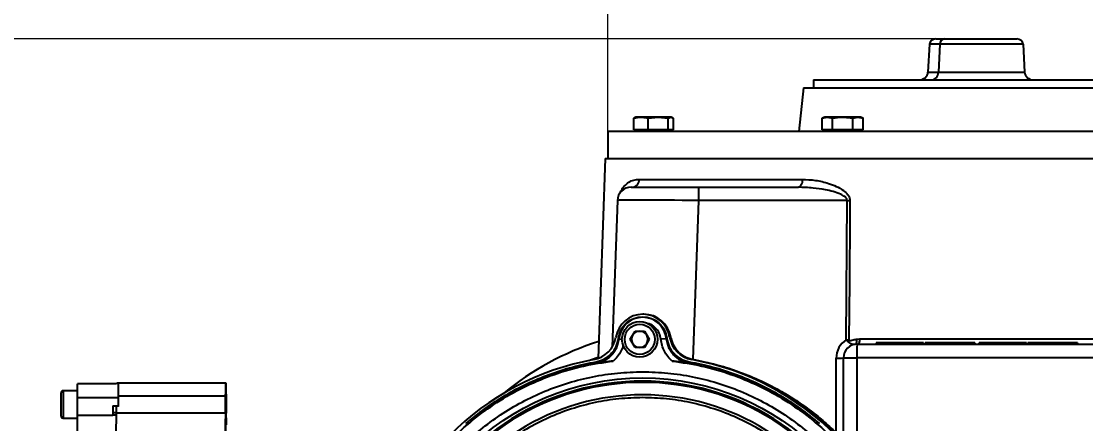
# Model space of a CAD drawing. Header units: millimetres. Extents: x 1846 to 4892, y 508 to 2661.
# Drawn here: x 2415.1 to 2805.2, y 2291.2 to 2438.6 of the extents above; entities that cross this region are included whole.
import ezdxf

# ---------------------------------------------------------------- set-up
doc = ezdxf.new("R2010")
doc.units = ezdxf.units.MM
doc.layers.add('AM_5', color=3, linetype='Continuous', lineweight=25)
doc.styles.add('SLDTEXTSTYLE1', font='txt.shx', dxfattribs={"width": 0.7, "bigfont": 'gbcbig.shx'})
doc.dimstyles.new('SLDDIMSTYLE12$0', dxfattribs={"dimtxt": 12, "dimasz": 10, "dimexe": 0, "dimexo": 0.0625, "dimgap": 0.875, "dimtad": 1, "dimdec": 1, "dimlfac": 1.8, "dimrnd": 1e-09, "dimzin": 12, "dimdsep": 46, "dimtxsty": 'SLDTEXTSTYLE1', "dimcen": 0.09, "dimdle": 8.16, "dimclrd": 3, "dimclre": 3, "dimadec": 0, "dimazin": 3, "dimtfac": 1, "dimtdec": 1, "dimtofl": 0, "dimtmove": 0, "dimatfit": 3, "dimfxl": 0, "dimfrac": 2, "dimtolj": 1, "dimlwd": 5, "dimlwe": 5, "dimarcsym": 0})

# ---------------------------------------------------------------- blocks, each defined once
blk = doc.blocks.new('*D63')
at = {"layer": 'AM_5', "color": 3, "lineweight": 5, "transparency": 16777216}
blk.add_line((2630.07, 2388.35), (2630.07, 2449.85), dxfattribs=at)
at = {"layer": 'AM_5', "color": 3, "linetype": 'Continuous', "lineweight": 5, "transparency": 16777216}
for p, q in [((2640.07, 2449.85), (2890.07, 2449.85)), ((2900.07, 2388.35), (2900.07, 2449.85))]:
    blk.add_line(p, q, dxfattribs=at)
at = {"layer": 'AM_5', "color": 3, "transparency": 16777216}
for points in [[(2640.07, 2451.51), (2640.07, 2448.18), (2630.07, 2449.85)], [(2890.07, 2451.51), (2890.07, 2448.18), (2900.07, 2449.85)]]:
    blk.add_solid(points, dxfattribs=at)
at = {"layer": 'Defpoints', "color": 0, "transparency": 16777216}
for p in [(2900.07, 2449.85), (2630.07, 2388.29), (2900.07, 2388.29)]:
    blk.add_point(p, dxfattribs=at)
at = {"layer": 'AM_5', "color": 0, "transparency": 16777216, "insert": (2765.07, 2464.44), "char_height": 12, "attachment_point": 5, "style": 'SLDTEXTSTYLE1'}
blk.add_mtext('\\A1;{\\H2.28571x;%%C270}', dxfattribs=at)
blk = doc.blocks.new('*D64')
at = {"layer": 'AM_5', "color": 3, "lineweight": 5, "transparency": 16777216}
blk.add_line((2751.09, 2432.11), (2356.69, 2432.11), dxfattribs=at)
at = {"layer": 'AM_5', "color": 3, "linetype": 'Continuous', "lineweight": 5, "transparency": 16777216}
for p, q in [((2356.69, 2422.11), (2356.69, 2108.32)), ((2762.77, 2098.32), (2356.69, 2098.32))]:
    blk.add_line(p, q, dxfattribs=at)
at = {"layer": 'AM_5', "color": 3, "transparency": 16777216}
for points in [[(2355.03, 2422.11), (2358.36, 2422.11), (2356.69, 2432.11)], [(2355.03, 2108.32), (2358.36, 2108.32), (2356.69, 2098.32)]]:
    blk.add_solid(points, dxfattribs=at)
at = {"layer": 'Defpoints', "color": 0, "transparency": 16777216}
for p in [(2751.15, 2432.11), (2356.69, 2098.32), (2762.83, 2098.32)]:
    blk.add_point(p, dxfattribs=at)
at = {"layer": 'AM_5', "color": 0, "transparency": 16777216, "insert": (2342.1, 2265.22), "char_height": 12, "attachment_point": 5, "rotation": 90, "style": 'SLDTEXTSTYLE1'}
blk.add_mtext('\\A1;{\\H2.28571x;335}', dxfattribs=at)

msp = doc.modelspace()

# ---------------------------------------------------------------- linework, layer by layer
at = {"color": 7, "linetype": 'Continuous', "lineweight": 25}
for p, q in [((2747.956, 2430.18), (2747.357, 2419.918)), ((2751.649, 2430.18), (2747.956, 2430.18)), ((2750.179, 2432.075), (2753.392, 2432.075)), ((2751.649, 2430.18), (2751.18, 2419.918)), ((2782.179, 2430.18), (2751.649, 2430.18)), ((2753.392, 2432.075), (2779.956, 2432.075)), ((2782.179, 2430.18), (2782.778, 2419.918)), ((2747.357, 2419.918), (2751.18, 2419.918)), ((2751.18, 2419.918), (2782.778, 2419.918)), ((2705.39, 2417.075), (2705.39, 2414.157)), ((2705.39, 2417.075), (2705.822, 2417.075)), ((2705.822, 2417.075), (2824.745, 2417.075)), ((2701.749, 2414.157), (2700.068, 2398.157)), ((2701.749, 2414.157), (2765.068, 2414.157)), ((2765.068, 2414.157), (2828.386, 2414.157)), ((2640.082, 2403.287), (2639.561, 2403.091)), ((2639.561, 2398.757), (2639.561, 2403.091)), ((2640.311, 2403.457), (2640.054, 2403.364)), ((2642.215, 2403.457), (2640.311, 2403.457)), ((2648.493, 2403.457), (2642.215, 2403.457)), ((2644.868, 2403.091), (2648.493, 2403.457)), ((2644.868, 2398.757), (2644.868, 2403.091)), ((2648.493, 2403.457), (2652.118, 2403.091)), ((2653.089, 2403.457), (2648.493, 2403.457)), ((2652.118, 2403.091), (2653.089, 2403.457)), ((2652.118, 2398.757), (2652.118, 2403.091)), ((2653.089, 2403.457), (2654.061, 2403.091)), ((2653.311, 2403.457), (2653.089, 2403.457)), ((2653.568, 2403.364), (2653.311, 2403.457)), ((2654.061, 2398.757), (2654.061, 2403.091)), ((2709.584, 2403.457), (2708.578, 2403.091)), ((2708.578, 2403.091), (2710.455, 2403.457)), ((2708.578, 2398.757), (2708.578, 2403.091)), ((2710.455, 2403.457), (2709.584, 2403.457)), ((2710.455, 2403.457), (2712.331, 2403.091)), ((2716.084, 2403.457), (2710.455, 2403.457)), ((2712.331, 2398.757), (2712.331, 2403.091)), ((2721.713, 2403.457), (2716.084, 2403.457)), ((2719.837, 2403.091), (2721.713, 2403.457)), ((2719.837, 2398.757), (2719.837, 2403.091)), ((2721.713, 2403.457), (2723.59, 2403.091)), ((2722.584, 2403.457), (2721.713, 2403.457)), ((2723.59, 2403.091), (2722.584, 2403.457)), ((2723.59, 2398.757), (2723.59, 2403.091)), ((2644.868, 2398.757), (2639.561, 2398.757)), ((2640.476, 2398.757), (2641.076, 2398.157)), ((2652.118, 2398.757), (2644.868, 2398.757)), ((2654.061, 2398.757), (2652.118, 2398.757)), ((2652.546, 2398.157), (2653.146, 2398.757)), ((2712.331, 2398.757), (2708.578, 2398.757)), ((2709.749, 2398.757), (2710.349, 2398.157)), ((2719.837, 2398.757), (2712.331, 2398.757)), ((2723.59, 2398.757), (2719.837, 2398.757)), ((2721.819, 2398.157), (2722.419, 2398.757)), ((2630.068, 2398.157), (2630.068, 2388.287)), ((2900.068, 2398.157), (2630.068, 2398.157)), ((2629.084, 2388.287), (2626.528, 2315.099)), ((2629.084, 2388.287), (2815.314, 2388.287)), ((2641.634, 2380.682), (2701.335, 2380.682)), ((2638.56, 2377.787), (2663.313, 2377.787)), ((2663.313, 2377.787), (2699.932, 2377.787)), ((2633.563, 2372.963), (2631.672, 2319.3)), ((2663.267, 2372.962), (2661.214, 2314.718)), ((2717.739, 2372.962), (2663.267, 2372.962)), ((2717.42, 2321.954), (2717.739, 2372.962)), ((2643.268, 2331.267), (2642.852, 2331.267)), ((2638.273, 2322.092), (2640.005, 2325.092)), ((2640.005, 2325.092), (2643.469, 2325.092)), ((2643.469, 2325.092), (2645.202, 2322.092)), ((2633.985, 2322.533), (2634.134, 2322.283)), ((2634.134, 2322.283), (2635.238, 2322.179)), ((2640.005, 2319.092), (2638.273, 2322.092)), ((2645.202, 2322.092), (2643.469, 2319.092)), ((2651.488, 2322.283), (2649.497, 2322.095)), ((2651.637, 2322.533), (2651.488, 2322.283)), ((2653.117, 2322.895), (2652.701, 2322.895)), ((2721.064, 2322.125), (2722.303, 2322.24)), ((2722.303, 2322.24), (2807.79, 2322.24)), ((2728.315, 2320.809), (2728.315, 2320.309)), ((2735.865, 2320.809), (2728.315, 2320.809)), ((2735.865, 2320.809), (2735.865, 2320.309)), ((2735.89, 2320.809), (2735.865, 2320.809)), ((2735.89, 2320.809), (2735.89, 2320.309)), ((2736.277, 2320.809), (2735.89, 2320.809)), ((2736.277, 2320.809), (2736.277, 2320.309)), ((2740.76, 2320.809), (2736.277, 2320.809)), ((2740.76, 2320.809), (2740.76, 2320.309)), ((2745.651, 2320.809), (2740.76, 2320.809)), ((2745.651, 2320.809), (2745.651, 2320.309)), ((2745.676, 2320.809), (2745.651, 2320.809)), ((2745.676, 2320.809), (2745.676, 2320.309)), ((2746.297, 2320.809), (2746.297, 2320.309)), ((2752.574, 2320.809), (2746.297, 2320.809)), ((2752.574, 2320.809), (2752.574, 2320.309)), ((2752.598, 2320.809), (2752.574, 2320.809)), ((2752.598, 2320.809), (2752.598, 2320.309)), ((2757.357, 2320.809), (2752.598, 2320.809)), ((2757.357, 2320.809), (2757.357, 2320.309)), ((2764.484, 2320.809), (2757.357, 2320.809)), ((2764.484, 2320.809), (2764.484, 2320.309)), ((2764.509, 2320.809), (2764.484, 2320.809)), ((2764.509, 2320.809), (2764.509, 2320.309)), ((2766.039, 2320.809), (2766.039, 2320.309)), ((2774.4, 2320.809), (2774.4, 2320.309)), ((2778.817, 2320.809), (2778.817, 2320.309)), ((2779.392, 2320.809), (2779.392, 2320.309)), ((2781.064, 2320.809), (2781.064, 2320.309)), ((2781.186, 2320.809), (2781.064, 2320.809)), ((2781.186, 2320.809), (2781.186, 2320.309)), ((2782.08, 2320.809), (2782.08, 2320.309)), ((2783.477, 2320.809), (2782.08, 2320.809)), ((2783.477, 2320.809), (2783.477, 2320.309)), ((2783.502, 2320.809), (2783.477, 2320.809)), ((2783.502, 2320.809), (2783.502, 2320.309)), ((2783.963, 2320.809), (2783.963, 2320.309)), ((2790.239, 2320.809), (2783.963, 2320.809)), ((2790.239, 2320.809), (2790.239, 2320.309)), ((2790.264, 2320.809), (2790.239, 2320.809)), ((2790.264, 2320.809), (2790.264, 2320.309)), ((2795.023, 2320.809), (2790.264, 2320.809)), ((2795.023, 2320.809), (2795.023, 2320.309)), ((2802.15, 2320.809), (2795.023, 2320.809)), ((2802.15, 2320.809), (2802.15, 2320.309)), ((2802.174, 2320.809), (2802.15, 2320.809)), ((2802.174, 2320.809), (2802.174, 2320.309)), ((2643.469, 2319.092), (2640.005, 2319.092)), ((2721.368, 2320.309), (2808.084, 2320.309)), ((2625.783, 2313.882), (2625.902, 2313.366)), ((2659.839, 2313.882), (2659.72, 2313.366)), ((2660.646, 2314.812), (2661.214, 2314.718)), ((2661.194, 2314.667), (2660.777, 2314.667)), ((2661.214, 2314.718), (2663.638, 2314.188)), ((2713.705, 2287.924), (2713.714, 2315.205)), ((2716.368, 2315.309), (2721.322, 2315.309)), ((2716.368, 2287.479), (2716.368, 2315.309)), ((2808.037, 2315.309), (2721.322, 2315.309)), ((2721.322, 2315.309), (2721.322, 2279.585)), ((2450.068, 2305.842), (2435.689, 2305.842)), ((2435.689, 2300.817), (2435.689, 2305.842)), ((2450.066, 2305.797), (2450.081, 2305.987)), ((2490.079, 2305.987), (2450.081, 2305.987)), ((2450.689, 2300.817), (2450.689, 2305.795)), ((2429.689, 2298.242), (2429.689, 2302.492)), ((2435.689, 2303.242), (2430.439, 2303.242)), ((2430.439, 2303.242), (2430.439, 2298.242)), ((2490.017, 2301.319), (2450.689, 2301.319)), ((2429.689, 2293.992), (2429.689, 2298.242)), ((2430.439, 2298.242), (2430.439, 2293.242)), ((2435.689, 2300.817), (2450.689, 2300.817)), ((2435.689, 2294.376), (2435.689, 2300.817)), ((2448.689, 2297.737), (2450.689, 2297.737)), ((2448.689, 2297.737), (2448.689, 2294.376)), ((2450.689, 2297.737), (2450.689, 2300.817)), ((2450.689, 2297.442), (2450.689, 2297.737)), ((2435.689, 2294.376), (2448.689, 2294.376)), ((2435.689, 2230.461), (2435.689, 2294.376)), ((2448.689, 2295.301), (2449.96, 2295.301)), ((2448.689, 2294.376), (2448.689, 2294.284)), ((2449.916, 2294.284), (2448.689, 2294.284)), ((2489.947, 2294.996), (2449.949, 2294.996)), ((2430.439, 2293.242), (2435.689, 2293.242)), ((2578.057, 2291.212), (2578.168, 2291.101))]:
    msp.add_line(p, q, dxfattribs=at)
at = {"color": 7, "linetype": 'Continuous', "lineweight": 25, "flags": 128}
for points in [[(2701.335, 2380.682), (2701.299, 2380.112), (2701.214, 2379.567), (2701.082, 2379.066), (2700.907, 2378.629), (2700.696, 2378.271), (2700.458, 2378.006), (2700.2, 2377.842), (2699.932, 2377.787)], [(2718.729, 2372.962), (2718.691, 2366.965), (2718.538, 2342.98), (2718.403, 2321.772)], [(2722.303, 2322.24), (2722.287, 2321.859), (2722.25, 2321.496), (2722.191, 2321.162), (2722.114, 2320.871), (2722.022, 2320.632), (2721.916, 2320.455), (2721.803, 2320.346), (2721.685, 2320.309)], [(2623.113, 2314.32), (2623.666, 2314.529), (2626.544, 2315.559)], [(2490.017, 2301.319), (2490.024, 2302.862), (2490.035, 2304.167), (2490.048, 2305.158), (2490.063, 2305.777), (2490.079, 2305.987), (2490.095, 2305.777), (2490.11, 2305.158), (2490.124, 2304.167), (2490.134, 2302.862), (2490.142, 2301.319)], [(2490.012, 2291.432), (2490.014, 2291.454), (2490.062, 2291.763), (2490.11, 2291.715), (2490.12, 2291.659)]]:
    msp.add_lwpolyline(points, dxfattribs=at)
at = {"color": 7, "linetype": 'Continuous', "lineweight": 25}
for centre, radius in [((2641.737, 2322.092), 6.5), ((2641.737, 2322.092), 5.5), ((2642.811, 2216.463), 91.48)]:
    msp.add_circle(centre, radius, dxfattribs=at)
for centre, radius, start, end in [((2638.776, 2380.641), 2.858, 272.83746, 0.81939), ((2638.56, 2372.787), 5, 90, 177.96683), ((2792.059, 2374.14), 128.798, 178.37751, 180.52437), ((2718.234, 2454.362), 81.402, 269.65161, 270.34839), ((2642.852, 2321.287), 9.98, 9.26678, 170.73322), ((2642.811, 2321.463), 8.715, 5.40246, 174.59754), ((2643.268, 2321.287), 9.98, 9.26724, 89.9991), ((2641.737, 2322.092), 3, 90, 150), ((2641.737, 2322.092), 3, 30, 90), ((2658.66, 2221.293), 104.994, 107.69614, 129.47441), ((2623.133, 2324.505), 10, 280.32819, 350.73244), ((2641.737, 2322.092), 3, 150, 210), ((2641.737, 2322.092), 3, 330, 30), ((2662.57, 2324.505), 10, 189.26756, 259.67181), ((2662.987, 2324.505), 10, 189.26795, 241.59544), ((2712.764, 2324.609), 6.312, 327.47153, 333.29916), ((2641.737, 2322.092), 3, 210, 270), ((2641.737, 2322.092), 3, 270, 330), ((2721.368, 2315.309), 5, 90.00123, 180.00123), ((2856.427, 2316.559), 135.111, 178.40951, 180.53004), ((2642.854, 2216.29), 99.998, 100.32817, 169.67428), ((2642.849, 2216.29), 99.998, 10.32572, 79.67183), ((2643.266, 2216.29), 99.998, 10.32572, 79.67183), ((2714.074, 2360.315), 45.112, 269.5425, 272.91525), ((2642.811, 2216.463), 90.341, 353.64897, 186.35103), ((2642.811, 2216.463), 89.875, 353.64897, 186.35103), ((2430.439, 2302.492), 0.75, 90, 180), ((2249.167, 2300.827), 240.85, 358.61287, 0.11705), ((2730.992, 2300.827), 240.85, 179.88295, 181.38713), ((2642.811, 2216.463), 85.319, 353.33017, 186.66983), ((2350.818, 2298.074), 99.178, 358.22174, 359.63331), ((2430.439, 2293.992), 0.75, 180, 270), ((2880.344, 2279.016), 430.692, 177.87367, 179.52226), ((5002.764, 2239.541), 2513.429, 178.735735, 180.203816), ((2312.83, 2287.096), 177.557, 1.17327, 2.5502), ((5116.605, 2231.165), 2627.284, 178.685579, 180.389885)]:
    msp.add_arc(centre, radius, start, end, dxfattribs=at)
for centre, major_axis, ratio, start_param, end_param in [((2750.179, 2430.075), (2.226, 0), 0.8985911, 1.5707963, 3.0892328), ((2753.392, 2430.075), (0, 2), 0.8726727, 0, 1.5184364), ((2779.956, 2430.075), (2.226, 0), 0.8985911, 0.0523599, 1.5707963), ((2744.023, 2420.075), (3.339, 0), 0.8985911, 4.712389, 6.2308254), ((2748.565, 2420.075), (0, 3), 0.8726727, 3.1415927, 4.6600291), ((2786.112, 2420.075), (3.339, 0), 0.8985911, 3.1939525, 4.712389), ((2663.575, 2372.787), (30.012, -0.176), 0.005754, 1.5810998, 3.1414237), ((2721.714, 2315.205), (5.273, 6.017), 0.999674, 1.2862569, 2.290243)]:
    msp.add_ellipse(centre, major_axis=major_axis, ratio=ratio, start_param=start_param, end_param=end_param, dxfattribs=at)
for points, knots in [([(2639.561, 2403.091), (2639.585, 2403.097), (2640.459, 2403.322), (2641.349, 2403.39), (2642.215, 2403.457)], [0, 0, 0, 0, 0.0269953, 1, 1, 1, 1]), ([(2642.215, 2403.457), (2642.88, 2403.417), (2643.77, 2403.363), (2644.647, 2403.146), (2644.868, 2403.091)], [0, 0, 0, 0, 0.7469333, 1, 1, 1, 1]), ([(2712.331, 2403.091), (2712.365, 2403.097), (2713.602, 2403.322), (2714.86, 2403.39), (2716.084, 2403.457)], [0, 0, 0, 0, 0.0269953, 1, 1, 1, 1]), ([(2716.084, 2403.457), (2717.024, 2403.417), (2718.284, 2403.363), (2719.523, 2403.146), (2719.837, 2403.091)], [0, 0, 0, 0, 0.7469333, 1, 1, 1, 1]), ([(2634.49, 2375.524), (2634.735, 2376.082), (2635.216, 2377.177), (2636.293, 2378.492), (2637.716, 2379.698), (2639.571, 2380.531), (2640.947, 2380.632), (2641.634, 2380.682)], [0, 0, 0, 0, 0.1387015, 0.2721715, 0.5142827, 0.7575101, 1, 1, 1, 1]), ([(2701.335, 2380.682), (2702.937, 2380.611), (2706.143, 2380.468), (2710.321, 2379.442), (2713.778, 2378.173), (2716.195, 2376.825), (2717.821, 2375.375), (2718.614, 2374.07), (2718.694, 2373.302), (2718.729, 2372.962)], [0, 0, 0, 0, 0.2471586, 0.4942516, 0.6433281, 0.7917771, 0.8949186, 0.9533643, 1, 1, 1, 1]), ([(2717.739, 2372.962), (2717.727, 2373.091), (2717.706, 2373.312), (2717.474, 2373.792), (2716.742, 2374.529), (2715.048, 2375.411), (2712.611, 2376.222), (2709.226, 2376.995), (2704.981, 2377.631), (2701.703, 2377.732), (2699.932, 2377.787)], [0, 0, 0, 0, 0.0195506, 0.0331429, 0.0802921, 0.1758879, 0.3265534, 0.4794068, 0.7186286, 1, 1, 1, 1]), ([(2649.497, 2322.095), (2649.34, 2322.885), (2649.015, 2324.521), (2647.418, 2326.499), (2645.872, 2327.651), (2644.905, 2327.804), (2644.781, 2327.824)], [0, 0, 0, 0, 0.3027449, 0.6273546, 0.9519642, 1, 1, 1, 1]), ([(2625.783, 2313.882), (2626.815, 2314.164), (2628.877, 2314.725), (2631.421, 2316.744), (2633.303, 2319.393), (2633.758, 2321.486), (2633.985, 2322.533)], [0, 0, 0, 0, 0.2500466, 0.4994486, 0.7493959, 1, 1, 1, 1]), ([(2625.902, 2313.366), (2626.936, 2313.641), (2628.329, 2314.011), (2629.863, 2314.966), (2630.744, 2315.645), (2631.583, 2316.46), (2632.409, 2317.478), (2633.191, 2318.79), (2633.853, 2320.419), (2634.038, 2321.642), (2634.134, 2322.283)], [0, 0, 0, 0, 0.2442906, 0.329037, 0.4144904, 0.500125, 0.5979935, 0.7157718, 0.8510735, 1, 1, 1, 1]), ([(2653.6, 2314.136), (2653.048, 2314.67), (2651.946, 2315.735), (2650.727, 2317.692), (2649.84, 2319.82), (2649.611, 2321.335), (2649.497, 2322.095)], [0, 0, 0, 0, 0.250755, 0.4999887, 0.7492331, 1, 1, 1, 1]), ([(2651.488, 2322.283), (2651.584, 2321.642), (2651.769, 2320.419), (2652.37, 2318.94), (2652.986, 2317.851), (2653.528, 2317.085), (2654.623, 2315.797), (2656.581, 2314.217), (2658.688, 2313.646), (2659.72, 2313.366)], [0, 0, 0, 0, 0.1490594, 0.2844868, 0.3652537, 0.4374076, 0.5004523, 0.7554677, 1, 1, 1, 1]), ([(2651.637, 2322.533), (2651.863, 2321.488), (2652.315, 2319.399), (2654.194, 2316.751), (2656.739, 2314.729), (2658.805, 2314.165), (2659.839, 2313.882)], [0, 0, 0, 0, 0.2500652, 0.4994456, 0.7493864, 1, 1, 1, 1]), ([(2718.086, 2321.214), (2717.871, 2321.457), (2717.653, 2321.703), (2717.423, 2321.951), (2717.42, 2321.954)], [0, 0, 0, 0, 0.988646, 1, 1, 1, 1]), ([(2717.42, 2321.954), (2717.424, 2321.953), (2717.757, 2321.89), (2718.082, 2321.831), (2718.403, 2321.772)], [0, 0, 0, 0, 0.0113379, 1, 1, 1, 1]), ([(2720.788, 2320.228), (2720.374, 2320.21), (2719.754, 2320.184), (2718.78, 2320.579), (2718.318, 2321.002), (2718.086, 2321.214)], [0, 0, 0, 0, 0.498626, 0.748287, 1, 1, 1, 1]), ([(2718.403, 2321.772), (2718.477, 2321.748), (2718.831, 2321.632), (2719.743, 2321.873), (2720.547, 2322.027), (2721.064, 2322.125)], [0, 0, 0, 0, 0.0857974, 0.4114987, 1, 1, 1, 1]), ([(2721.064, 2322.125), (2721.093, 2321.883), (2721.151, 2321.398), (2721.116, 2320.787), (2720.998, 2320.346), (2720.858, 2320.267), (2720.788, 2320.228)], [0, 0, 0, 0, 0.2500015, 0.500002, 0.7500015, 1, 1, 1, 1]), ([(2774.4, 2320.809), (2773.697, 2320.809), (2772.291, 2320.809), (2770.333, 2320.809), (2768.767, 2320.809), (2767.382, 2320.809), (2766.268, 2320.809), (2766.146, 2320.809), (2766.089, 2320.809)], [0, 0, 0, 0, 0.1292458, 0.2582816, 0.3873313, 0.5166242, 0.7750014, 1, 1, 1, 1]), ([(2778.817, 2320.809), (2778.458, 2320.809), (2777.74, 2320.809), (2776.233, 2320.809), (2775.095, 2320.809), (2774.4, 2320.809)], [0, 0, 0, 0, 0.2802018, 0.5601492, 1, 1, 1, 1]), ([(2779.392, 2320.809), (2779.268, 2320.809), (2779.047, 2320.809), (2778.887, 2320.809), (2778.817, 2320.809)], [0, 0, 0, 0, 0.5575041, 1, 1, 1, 1]), ([(2781.064, 2320.809), (2780.75, 2320.809), (2780.191, 2320.809), (2779.636, 2320.809), (2779.392, 2320.809)], [0, 0, 0, 0, 0.5605094, 1, 1, 1, 1]), ([(2782.08, 2320.809), (2781.926, 2320.809), (2781.618, 2320.809), (2781.337, 2320.809), (2781.309, 2320.809), (2781.303, 2320.809)], [0, 0, 0, 0, 0.4465927, 0.894873, 1, 1, 1, 1]), ([(2635.68, 2319.814), (2635.426, 2319.105), (2634.915, 2317.678), (2633.67, 2315.737), (2632.572, 2314.671), (2632.022, 2314.136)], [0, 0, 0, 0, 0.3300361, 0.6639988, 1, 1, 1, 1]), ([(2632.022, 2314.136), (2630.954, 2314.016), (2628.807, 2313.775), (2626.874, 2313.503), (2625.902, 2313.366)], [0, 0, 0, 0, 0.4975573, 1, 1, 1, 1]), ([(2659.72, 2313.366), (2658.748, 2313.503), (2656.815, 2313.775), (2654.668, 2314.016), (2653.6, 2314.136)], [0, 0, 0, 0, 0.50244267, 1, 1, 1, 1]), ([(2661.194, 2314.667), (2660.687, 2314.783), (2659.921, 2314.958), (2658.942, 2315.346), (2658.468, 2315.588), (2658.23, 2315.709)], [0, 0, 0, 0, 0.4935547, 0.7459691, 1, 1, 1, 1]), ([(2663.919, 2314.126), (2665.738, 2313.755), (2670.281, 2312.828), (2677.437, 2310.554), (2685.332, 2307.397), (2692.358, 2303.837), (2698.485, 2300.14), (2703.802, 2296.436), (2708.918, 2292.395), (2712.109, 2289.414), (2713.705, 2287.924)], [0, 0, 0, 0, 0.0975887, 0.2437225, 0.3941025, 0.5444826, 0.6574031, 0.7703236, 0.8851618, 1, 1, 1, 1]), ([(2642.811, 2300.749), (2639.906, 2300.662), (2634.047, 2300.487), (2625.297, 2299.059), (2616.643, 2296.755), (2608.238, 2293.508), (2600.227, 2289.386), (2592.743, 2284.462), (2585.898, 2278.84), (2579.733, 2272.594), (2574.246, 2265.746), (2569.457, 2258.294), (2565.435, 2250.289), (2562.272, 2241.853), (2560.022, 2233.128), (2558.74, 2224.265), (2558.337, 2215.408), (2558.844, 2209.568), (2559.095, 2206.673)], [0, 0, 0, 0, 0.0612816, 0.1235957, 0.1866179, 0.25, 0.3133821, 0.3764043, 0.4387184, 0.5, 0.5612816, 0.6235957, 0.6866179, 0.75, 0.8133821, 0.8764043, 0.9387184, 1, 1, 1, 1]), ([(2726.527, 2206.673), (2726.778, 2209.568), (2727.285, 2215.408), (2726.882, 2224.265), (2725.6, 2233.128), (2723.35, 2241.853), (2720.187, 2250.289), (2716.165, 2258.294), (2711.376, 2265.746), (2705.889, 2272.594), (2699.724, 2278.84), (2692.879, 2284.462), (2685.395, 2289.386), (2677.384, 2293.508), (2668.979, 2296.755), (2660.325, 2299.059), (2651.575, 2300.487), (2645.716, 2300.662), (2642.811, 2300.749)], [0, 0, 0, 0, 0.0612816, 0.1235957, 0.1866179, 0.25, 0.3133821, 0.3764043, 0.4387184, 0.5, 0.5612816, 0.6235957, 0.6866179, 0.75, 0.8133821, 0.8764043, 0.9387184, 1, 1, 1, 1])]:
    msp.add_open_spline(points, degree=3, knots=knots, dxfattribs=at)
for points in [[(2633.985, 2322.533), (2634.227, 2323.587), (2634.712, 2325.695), (2636.799, 2328.249), (2639.585, 2330.013), (2641.736, 2330.24), (2642.811, 2330.353)], [(2642.811, 2330.353), (2643.886, 2330.24), (2646.037, 2330.013), (2648.823, 2328.249), (2650.91, 2325.695), (2651.395, 2323.587), (2651.637, 2322.533)], [(2545.137, 2227.252), (2545.661, 2230.904), (2546.71, 2238.207), (2549.829, 2248.85), (2554.037, 2259.093), (2559.392, 2268.794), (2565.797, 2277.833), (2573.178, 2286.095), (2581.44, 2293.477), (2590.48, 2299.881), (2600.18, 2305.237), (2610.423, 2309.444), (2621.067, 2312.564), (2628.37, 2313.612), (2632.022, 2314.136)], [(2578.057, 2291.212), (2580.353, 2293.099), (2584.947, 2296.874), (2592.447, 2301.719), (2600.318, 2305.919), (2608.547, 2309.366), (2617.042, 2312.119), (2622.869, 2313.295), (2625.783, 2313.882)], [(2653.6, 2314.136), (2657.252, 2313.612), (2664.555, 2312.564), (2675.199, 2309.444), (2685.442, 2305.237), (2695.142, 2299.881), (2704.182, 2293.477), (2712.444, 2286.095), (2719.825, 2277.833), (2726.23, 2268.794), (2731.585, 2259.093), (2735.793, 2248.85), (2738.912, 2238.207), (2739.961, 2230.904), (2740.485, 2227.252)], [(2659.839, 2313.882), (2662.753, 2313.295), (2668.58, 2312.119), (2677.075, 2309.366), (2685.304, 2305.919), (2693.175, 2301.719), (2700.675, 2296.874), (2705.269, 2293.099), (2707.565, 2291.212)], [(2642.811, 2122.722), (2639.743, 2122.809), (2633.608, 2122.983), (2624.494, 2124.386), (2615.556, 2126.612), (2606.88, 2129.719), (2598.551, 2133.658), (2590.648, 2138.395), (2583.247, 2143.884), (2576.42, 2150.072), (2570.232, 2156.899), (2564.743, 2164.3), (2560.006, 2172.203), (2556.067, 2180.532), (2552.963, 2189.208), (2550.724, 2198.145), (2549.372, 2207.26), (2548.92, 2216.463), (2549.372, 2225.666), (2550.724, 2234.78), (2552.963, 2243.718), (2556.067, 2252.393), (2560.006, 2260.723), (2564.743, 2268.626), (2570.232, 2276.027), (2576.42, 2282.854), (2583.247, 2289.042), (2590.648, 2294.53), (2598.551, 2299.268), (2606.88, 2303.206), (2615.556, 2306.314), (2624.494, 2308.539), (2633.608, 2309.942), (2639.743, 2310.116), (2642.811, 2310.203)], [(2642.811, 2310.203), (2645.879, 2310.116), (2652.014, 2309.942), (2661.128, 2308.539), (2670.066, 2306.314), (2678.742, 2303.206), (2687.071, 2299.268), (2694.974, 2294.53), (2702.375, 2289.042), (2709.202, 2282.854), (2715.39, 2276.027), (2720.879, 2268.626), (2725.616, 2260.723), (2729.555, 2252.393), (2732.659, 2243.718), (2734.898, 2234.78), (2736.25, 2225.666), (2736.702, 2216.463), (2736.25, 2207.26), (2734.898, 2198.145), (2732.659, 2189.208), (2729.555, 2180.532), (2725.616, 2172.203), (2720.879, 2164.3), (2715.39, 2156.899), (2709.202, 2150.072), (2702.375, 2143.884), (2694.974, 2138.395), (2687.071, 2133.658), (2678.742, 2129.719), (2670.066, 2126.612), (2661.128, 2124.386), (2652.014, 2122.983), (2645.879, 2122.809), (2642.811, 2122.722)]]:
    msp.add_open_spline(points, degree=3, dxfattribs=at)

# ---------------------------------------------------------------- dimensions: what is measured, and where the dimension line sits
at = {"layer": 'AM_5'}
dim = msp.add_linear_dim(base=(2900.068, 2449.847), p1=(2630.068, 2388.287), p2=(2900.068, 2388.287), text='{\\H2.28571x;%%C270}', dimstyle='SLDDIMSTYLE12$0', override={"dimlfac": 1}, dxfattribs=at)
dim.commit()
dim.dimension.update_dxf_attribs({"geometry": '*D63', "text_midpoint": (2765.068, 2464.436)})
dim = msp.add_linear_dim(base=(2356.692, 2098.323), p1=(2751.154, 2432.108), p2=(2762.83, 2098.323), angle=90, text='{\\H2.28571x;335}', dimstyle='SLDDIMSTYLE12$0', override={"dimlfac": 1}, dxfattribs=at)
dim.commit()
dim.dimension.update_dxf_attribs({"geometry": '*D64', "text_midpoint": (2342.103, 2265.216)})

doc.saveas('drawing.dxf')
